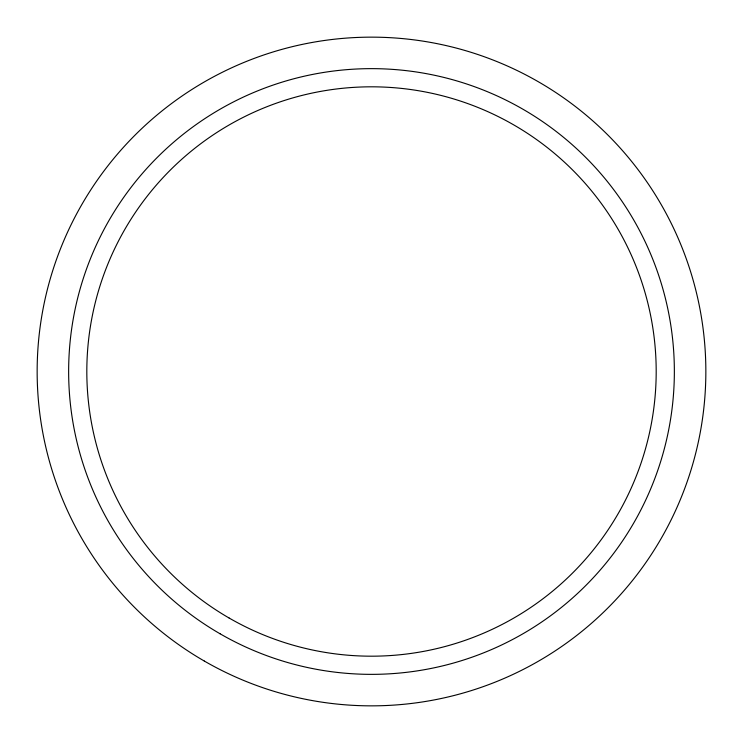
<?xml version="1.0" encoding="UTF-8"?>
<svg xmlns="http://www.w3.org/2000/svg" width="743" height="743" viewBox="0 0 743 743"><rect width="100%" height="100%" fill="white"/><g stroke="black" fill="none" stroke-linecap="round" stroke-linejoin="round"><path stroke-width="1.11" d="M220.067 633.779A302.856 302.856 0 0 0 674.356 371.5A302.856 302.856 0 0 0 220.067 109.221A302.856 302.856 0 0 0 220.067 633.779M204.325 661.056A334.35 334.35 0 0 0 705.85 371.5A334.35 334.35 0 0 0 204.325 81.944A334.35 334.35 0 0 0 204.325 661.056M229.16 618.046A284.69 284.69 0 0 0 656.19 371.5A284.69 284.69 0 0 0 229.16 124.954A284.69 284.69 0 0 0 229.16 618.046"/></g></svg>
